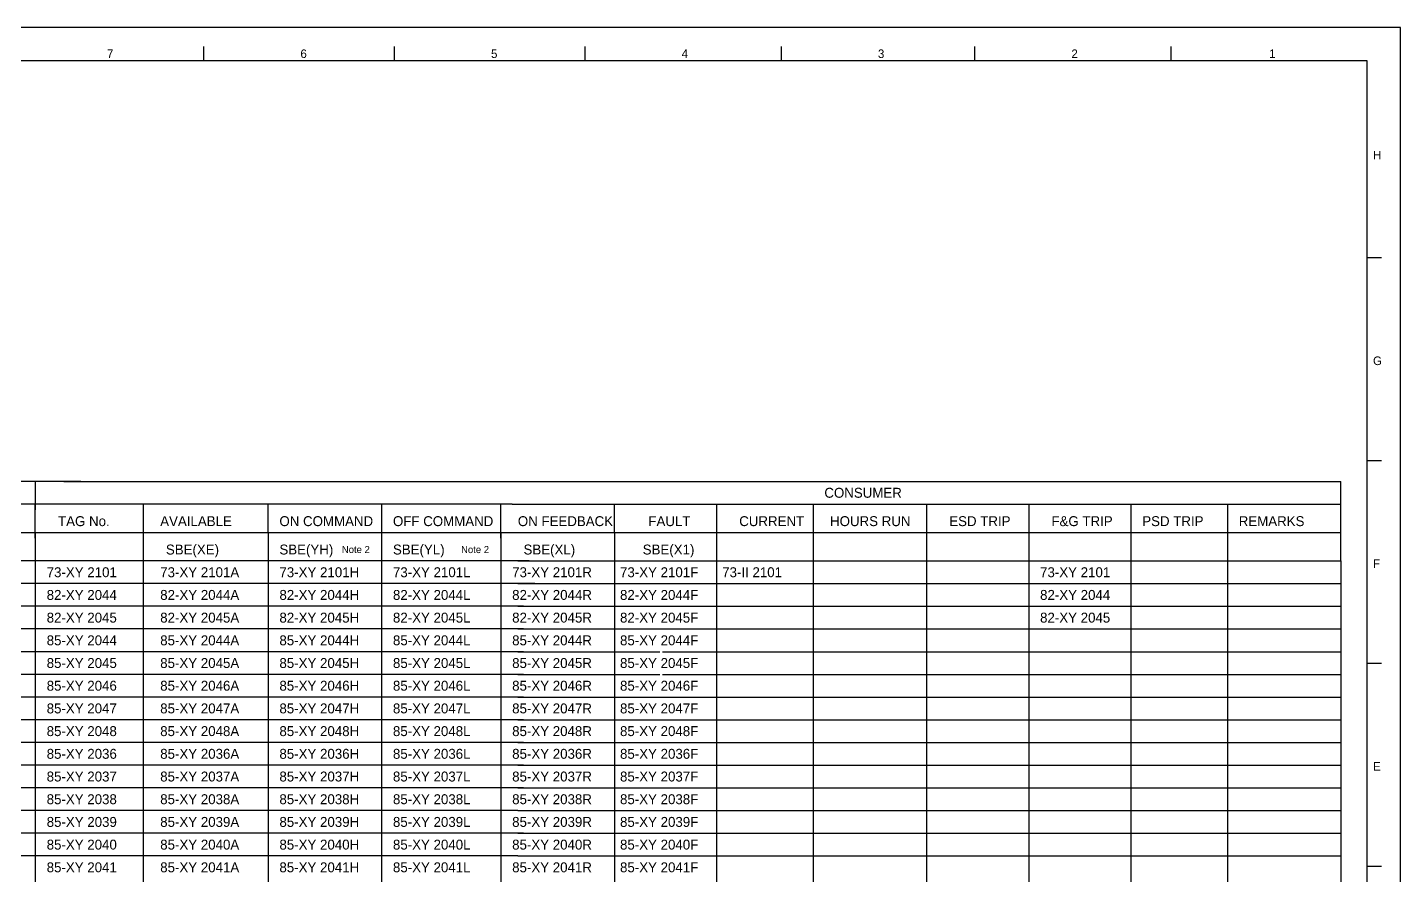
# Model space of a CAD drawing. Extents: x 0 to 841, y 0 to 594.
# Drawn here: x 357.2 to 841, y 295.1 to 594 of the extents above; entities that cross this region are included whole.
import ezdxf

# ---------------------------------------------------------------- set-up
doc = ezdxf.new("R2010")
doc.units = 0
for name, color, linetype in [('01-LIN-025-A', 7, 'Continuous'), ('09-LIN-050-B', 7, 'Continuous'), ('12-LIN-100-A', 7, 'Continuous')]:
    doc.layers.add(name, color=color, linetype=linetype)

msp = doc.modelspace()

# ---------------------------------------------------------------- linework, layer by layer
at = {"layer": '01-LIN-025-A'}
for p, q in [((419.3, 587.26), (419.3, 582.23)), ((486.46, 587.26), (486.46, 582.23)), ((553.61, 587.26), (553.61, 582.23)), ((622.78, 587.26), (622.78, 582.23)), ((690.94, 587.26), (690.94, 582.23)), ((760.1, 587.26), (760.1, 582.23)), ((829.26, 582.23), (10.33, 582.23)), ((829.26, 112.01), (829.26, 582.23)), ((834.27, 512.76), (829.26, 512.76)), ((834.27, 441.28), (829.26, 441.28)), ((834.27, 369.8), (829.26, 369.8)), ((834.27, 298.32), (829.26, 298.32))]:
    msp.add_line(p, q, dxfattribs=at)
at = {"layer": '09-LIN-050-B'}
msp.add_lwpolyline([(0, 0), (841, 0), (841, 594), (0, 594)], close=True, dxfattribs=at)
at = {"layer": '12-LIN-100-A'}
for p, q in [((360, 434), (162, 434)), ((376, 434), (360, 434)), ((360, 434), (360, 424)), ((370, 434), (370, 434)), ((370, 434), (736, 434)), ((736, 434), (736, 434)), ((736, 434), (778, 434)), ((778, 434), (778, 434)), ((778, 434), (778, 434)), ((778, 434), (788, 434)), ((788, 434), (820, 434)), ((820, 406), (820, 434)), ((528, 426), (160, 426)), ((360, 414), (360, 426)), ((398, 426), (398, 166)), ((442, 416), (442, 426)), ((482, 426), (482, 166)), ((524, 414), (524, 426)), ((528, 426), (580, 426)), ((564, 416), (564, 426)), ((580, 426), (734, 426)), ((600, 426), (600, 166)), ((634, 426), (634, 166)), ((674, 426), (674, 166)), ((710, 426), (710, 166)), ((732, 426), (760, 426)), ((746, 426), (746, 166)), ((760, 426), (820, 426)), ((780, 426), (780, 166)), ((360, 424), (360, 424)), ((288, 416), (768, 416)), ((360, 416), (360, 166)), ((442, 416), (442, 166)), ((524, 416), (524, 166)), ((564, 416), (564, 166)), ((768, 416), (788, 416)), ((788, 416), (820, 416)), ((534, 406), (160, 406)), ((530, 406), (580, 406)), ((579, 406), (778, 406)), ((776, 406), (788, 406)), ((788, 406), (820, 406)), ((820, 406), (820, 236)), ((536, 398), (216, 398)), ((530, 398), (580, 398)), ((579, 398), (778, 398)), ((778, 398), (820, 398)), ((532, 390), (160, 390)), ((530, 390), (580, 390)), ((579, 390), (777, 390)), ((776, 390), (820, 390)), ((532, 382), (160, 382)), ((530, 382), (580, 382)), ((580, 382), (778, 382)), ((778, 382), (820, 382)), ((532, 374), (160, 374)), ((530, 374), (580, 374)), ((581, 374), (778, 374)), ((778, 374), (820, 374)), ((532, 366), (160, 366)), ((530, 366), (580, 366)), ((581, 366), (778, 366)), ((778, 366), (820, 366)), ((532, 358), (160, 358)), ((530, 358), (580, 358)), ((580, 358), (778, 358)), ((778, 358), (820, 358)), ((532, 350), (160, 350)), ((530, 350), (580, 350)), ((579, 350), (778, 350)), ((778, 350), (820, 350)), ((532, 342), (160, 342)), ((530, 342), (580, 342)), ((580, 342), (777, 342)), ((776, 342), (820, 342)), ((532, 334), (160, 334)), ((530, 334), (580, 334)), ((580, 334), (777, 334)), ((776, 334), (820, 334)), ((532, 326), (160, 326)), ((530, 326), (580, 326)), ((580, 326), (777, 326)), ((776, 326), (820, 326)), ((530, 318), (160, 318)), ((530, 318), (580, 318)), ((579, 318), (777, 318)), ((776, 318), (820, 318)), ((532, 310), (160, 310)), ((530, 310), (580, 310)), ((578, 310), (778, 310)), ((778, 310), (820, 310)), ((530, 302), (160, 302)), ((530, 302), (580, 302)), ((580, 302), (778, 302)), ((778, 302), (820, 302))]:
    msp.add_line(p, q, dxfattribs=at)

# ---------------------------------------------------------------- texts
at = {"layer": '01-LIN-025-A'}
for s, p in [('7', (385.24, 583.23)), ('6', (453.4, 583.23)), ('5', (520.56, 583.23)), ('4', (587.72, 583.23)), ('3', (656.88, 583.23)), ('2', (725.04, 583.23)), ('1', (794.71, 583.23)), ('H', (831.31, 547.49)), ('G', (831.31, 475.01)), ('F', (831.31, 403.53)), ('E', (831.31, 332.04))]:
    msp.add_text(s, height=3.02, dxfattribs=at).set_placement(p)
at = {"layer": '12-LIN-100-A'}
for s, height, p in [('CONSUMER', 3.5, (638, 428.25)), ('TAG No.', 3.5, (368, 418.25)), ('AVAILABLE', 3.5, (404, 418.25)), ('ON COMMAND', 3.5, (446, 418.25)), ('OFF COMMAND', 3.5, (486, 418.25)), ('ON FEEDBACK', 3.5, (530, 418.25)), ('FAULT', 3.5, (576, 418.25)), ('CURRENT', 3.5, (608, 418.25)), ('HOURS RUN', 3.5, (640, 418.25)), ('ESD TRIP', 3.5, (682, 418.25)), ('F&G TRIP', 3.5, (718, 418.25)), ('PSD TRIP', 3.5, (750, 418.25)), ('REMARKS', 3.5, (784, 418.25)), ('SBE(XE)', 3.5, (406, 408.25)), ('SBE(YH)', 3.5, (446, 408.25)), ('Note 2', 2.5, (468, 408.75)), ('SBE(YL)', 3.5, (486, 408.25)), ('Note 2', 2.5, (510, 408.75)), ('SBE(XL)', 3.5, (532, 408.25)), ('SBE(X1)', 3.5, (574, 408.25)), ('73-XY 2101', 3.5, (364, 400.25)), ('73-XY 2101A', 3.5, (404, 400.25)), ('73-XY 2101H', 3.5, (446, 400.25)), ('73-XY 2101L', 3.5, (486, 400.25)), ('73-XY 2101R', 3.5, (528, 400.25)), ('73-XY 2101F', 3.5, (566, 400.25)), ('73-II 2101', 3.5, (602, 400.25)), ('73-XY 2101 ', 3.5, (714, 400.25)), ('82-XY 2044', 3.5, (364, 392.25)), ('82-XY 2044A', 3.5, (404, 392.25)), ('82-XY 2044H', 3.5, (446, 392.25)), ('82-XY 2044L', 3.5, (486, 392.25)), ('82-XY 2044R', 3.5, (528, 392.25)), ('82-XY 2044F', 3.5, (566, 392.25)), ('82-XY 2044', 3.5, (714, 392.25)), ('82-XY 2045', 3.5, (364, 384.25)), ('82-XY 2045A', 3.5, (404, 384.25)), ('82-XY 2045H', 3.5, (446, 384.25)), ('82-XY 2045L', 3.5, (486, 384.25)), ('82-XY 2045R', 3.5, (528, 384.25)), ('82-XY 2045F', 3.5, (566, 384.25)), ('82-XY 2045', 3.5, (714, 384.25)), ('85-XY 2044', 3.5, (364, 376.25)), ('85-XY 2044A', 3.5, (404, 376.25)), ('85-XY 2044H', 3.5, (446, 376.25)), ('85-XY 2044L', 3.5, (486, 376.25)), ('85-XY 2044R', 3.5, (528, 376.25)), ('85-XY 2044F', 3.5, (566, 376.25)), ('85-XY 2045', 3.5, (364, 368.25)), ('85-XY 2045A', 3.5, (404, 368.25)), ('85-XY 2045H', 3.5, (446, 368.25)), ('85-XY 2045L', 3.5, (486, 368.25)), ('85-XY 2045R', 3.5, (528, 368.25)), ('85-XY 2045F', 3.5, (566, 368.25)), ('85-XY 2046', 3.5, (364, 360.25)), ('85-XY 2046A', 3.5, (404, 360.25)), ('85-XY 2046H', 3.5, (446, 360.25)), ('85-XY 2046L', 3.5, (486, 360.25)), ('85-XY 2046R', 3.5, (528, 360.25)), ('85-XY 2046F', 3.5, (566, 360.25)), ('85-XY 2047', 3.5, (364, 352.25)), ('85-XY 2047A', 3.5, (404, 352.25)), ('85-XY 2047H', 3.5, (446, 352.25)), ('85-XY 2047L', 3.5, (486, 352.25)), ('85-XY 2047R', 3.5, (528, 352.25)), ('85-XY 2047F', 3.5, (566, 352.25)), ('85-XY 2048', 3.5, (364, 344.25)), ('85-XY 2048A', 3.5, (404, 344.25)), ('85-XY 2048H', 3.5, (446, 344.25)), ('85-XY 2048L', 3.5, (486, 344.25)), ('85-XY 2048R', 3.5, (528, 344.25)), ('85-XY 2048F', 3.5, (566, 344.25)), ('85-XY 2036', 3.5, (364, 336.25)), ('85-XY 2036A', 3.5, (404, 336.25)), ('85-XY 2036H', 3.5, (446, 336.25)), ('85-XY 2036L', 3.5, (486, 336.25)), ('85-XY 2036R', 3.5, (528, 336.25)), ('85-XY 2036F', 3.5, (566, 336.25)), ('85-XY 2037', 3.5, (364, 328.25)), ('85-XY 2037A', 3.5, (404, 328.25)), ('85-XY 2037H', 3.5, (446, 328.25)), ('85-XY 2037L', 3.5, (486, 328.25)), ('85-XY 2037R', 3.5, (528, 328.25)), ('85-XY 2037F', 3.5, (566, 328.25)), ('85-XY 2038', 3.5, (364, 320.25)), ('85-XY 2038A', 3.5, (404, 320.25)), ('85-XY 2038H', 3.5, (446, 320.25)), ('85-XY 2038L', 3.5, (486, 320.25)), ('85-XY 2038R', 3.5, (528, 320.25)), ('85-XY 2038F', 3.5, (566, 320.25)), ('85-XY 2039', 3.5, (364, 312.25)), ('85-XY 2039A', 3.5, (404, 312.25)), ('85-XY 2039H', 3.5, (446, 312.25)), ('85-XY 2039L', 3.5, (486, 312.25)), ('85-XY 2039R', 3.5, (528, 312.25)), ('85-XY 2039F', 3.5, (566, 312.25)), ('85-XY 2040', 3.5, (364, 304.25)), ('85-XY 2040A', 3.5, (404, 304.25)), ('85-XY 2040H', 3.5, (446, 304.25)), ('85-XY 2040L', 3.5, (486, 304.25)), ('85-XY 2040R', 3.5, (528, 304.25)), ('85-XY 2040F', 3.5, (566, 304.25)), ('85-XY 2041', 3.5, (364, 296.25)), ('85-XY 2041A', 3.5, (404, 296.25)), ('85-XY 2041H', 3.5, (446, 296.25)), ('85-XY 2041L', 3.5, (486, 296.25)), ('85-XY 2041R', 3.5, (528, 296.25)), ('85-XY 2041F', 3.5, (566, 296.25))]:
    msp.add_text(s, height=height, dxfattribs=at).set_placement(p)

doc.saveas('drawing.dxf')
